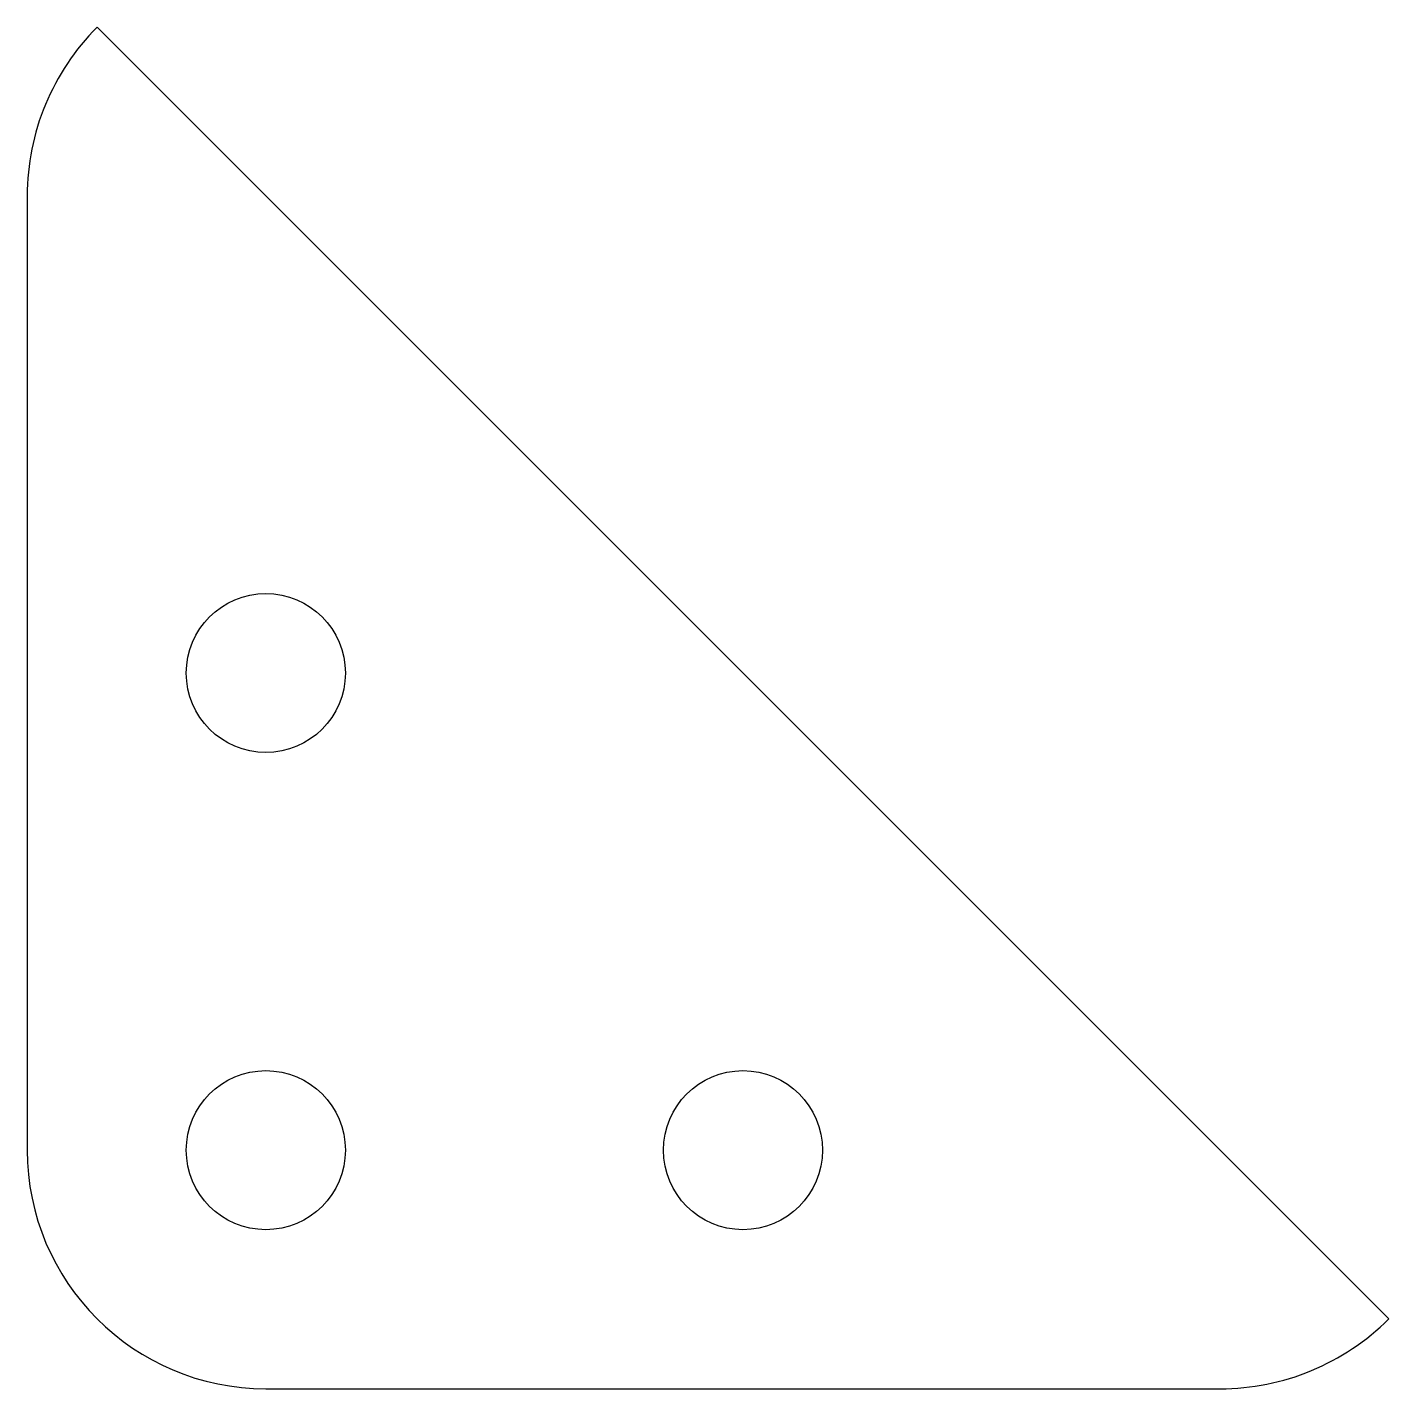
# Model space of a CAD drawing. Header units: millimetres. Extents: x -105.9 to -80.3, y 78.6 to 104.2.
import ezdxf

# ---------------------------------------------------------------- set-up
doc = ezdxf.new("R2010")
doc.units = ezdxf.units.MM
doc.layers.add('Default', color=7, linetype='Continuous')

msp = doc.modelspace()

# ---------------------------------------------------------------- linework, layer by layer
at = {"layer": 'Default', "color": 7, "linetype": 'Continuous'}
for p, q in [((-104.625, 104.239), (-80.261, 79.875)), ((-105.943, 101.057), (-105.943, 83.057)), ((-101.443, 78.557), (-83.443, 78.557))]:
    msp.add_line(p, q, dxfattribs=at)
for centre in [(-101.443, 92.057), (-101.443, 83.057), (-92.443, 83.057)]:
    msp.add_circle(centre, 1.5, dxfattribs=at)
for centre, start, end in [((-101.443, 101.057), 135, 180), ((-101.443, 83.057), 180, 270), ((-83.443, 83.057), 270, 315)]:
    msp.add_arc(centre, 4.5, start, end, dxfattribs=at)

doc.saveas('drawing.dxf')
